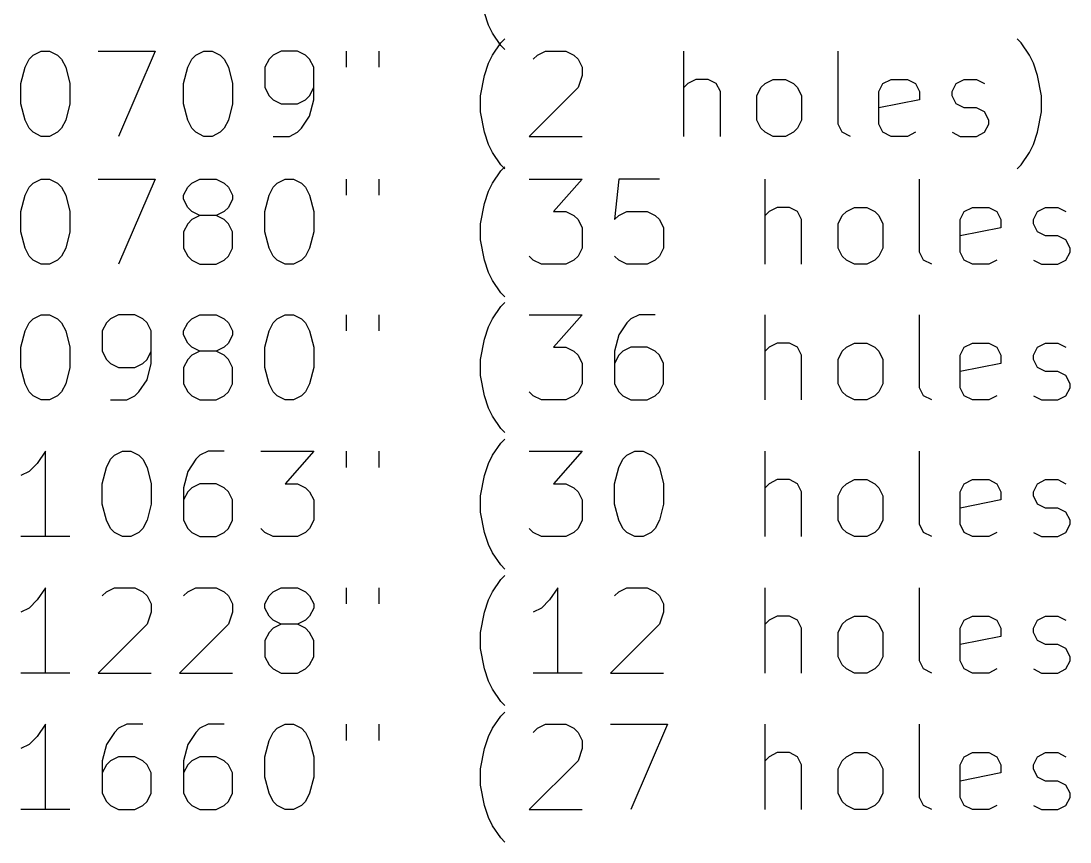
# Model space of a CAD drawing. Extents: x 3 to 18.8, y -15 to -2.7.
# Drawn here: x 4.058 to 5.026, y -14.98 to -14.222 of the extents above; entities that cross this region are included whole.
import ezdxf

# ---------------------------------------------------------------- set-up
doc = ezdxf.new("R2010")
doc.units = 0
doc.header["$MEASUREMENT"] = 0
doc.layers.add('BLACK', color=7, linetype='CONTINUOUS')

msp = doc.modelspace()

# ---------------------------------------------------------------- linework, layer by layer
at = {"layer": 'BLACK', "linetype": 'CONTINUOUS'}
for p, q in [((4.48955, -14.226), (4.4858, -14.21475)), ((4.4933, -14.2335), (4.48955, -14.226)), ((4.5008, -14.24474), (4.4933, -14.2335)), ((4.5008, -14.24249), (4.50455, -14.23874)), ((4.98074, -14.24249), (4.97699, -14.23874)), ((4.4933, -14.25374), (4.5008, -14.24249)), ((4.50455, -14.24849), (4.5008, -14.24474)), ((4.98824, -14.25374), (4.98074, -14.24249)), ((4.06211, -14.26499), (4.06586, -14.25749)), ((4.06586, -14.25749), (4.06961, -14.25374)), ((4.06961, -14.25374), (4.07711, -14.24999)), ((4.07711, -14.24999), (4.0846, -14.24999)), ((4.0846, -14.24999), (4.0921, -14.25374)), ((4.0921, -14.25374), (4.09585, -14.25749)), ((4.09585, -14.25749), (4.0996, -14.26499)), ((4.1296, -14.24999), (4.18209, -14.24999)), ((4.18209, -14.24999), (4.14835, -14.32873)), ((4.21209, -14.26499), (4.21584, -14.25749)), ((4.21584, -14.25749), (4.21959, -14.25374)), ((4.21959, -14.25374), (4.22709, -14.24999)), ((4.22709, -14.24999), (4.23459, -14.24999)), ((4.23459, -14.24999), (4.24209, -14.25374)), ((4.24209, -14.25374), (4.24583, -14.25749)), ((4.24583, -14.25749), (4.24958, -14.26499)), ((4.28708, -14.25749), (4.28333, -14.26499)), ((4.29083, -14.25374), (4.28708, -14.25749)), ((4.29833, -14.24999), (4.29083, -14.25374)), ((4.31333, -14.24999), (4.29833, -14.24999)), ((4.32083, -14.25374), (4.31333, -14.24999)), ((4.32457, -14.25749), (4.32083, -14.25374)), ((4.32832, -14.26499), (4.32457, -14.25749)), ((4.35832, -14.24999), (4.35832, -14.26499)), ((4.38832, -14.24999), (4.38832, -14.26499)), ((4.48955, -14.26124), (4.4933, -14.25374)), ((4.5308, -14.25749), (4.53455, -14.25374)), ((4.53455, -14.25374), (4.54205, -14.24999)), ((4.54205, -14.24999), (4.5608, -14.24999)), ((4.5608, -14.24999), (4.56829, -14.25374)), ((4.56829, -14.25374), (4.57204, -14.25749)), ((4.57204, -14.25749), (4.57579, -14.26499)), ((4.66953, -14.32873), (4.66953, -14.24999)), ((4.81201, -14.31749), (4.81201, -14.24999)), ((4.99199, -14.26124), (4.98824, -14.25374)), ((4.05836, -14.27999), (4.06211, -14.26499)), ((4.0996, -14.26499), (4.10335, -14.27999)), ((4.20834, -14.27999), (4.21209, -14.26499)), ((4.24958, -14.26499), (4.25333, -14.27999)), ((4.28333, -14.26499), (4.28333, -14.28374)), ((4.32832, -14.29499), (4.32832, -14.26499)), ((4.4858, -14.27249), (4.48955, -14.26124)), ((4.57579, -14.26499), (4.57579, -14.27249)), ((4.99574, -14.27249), (4.99199, -14.26124)), ((4.48206, -14.29124), (4.4858, -14.27249)), ((4.57579, -14.27249), (4.57204, -14.28374)), ((4.68078, -14.27624), (4.67328, -14.27999)), ((4.69203, -14.27624), (4.68078, -14.27624)), ((4.69953, -14.27999), (4.69203, -14.27624)), ((4.74452, -14.27999), (4.75202, -14.27624)), ((4.75202, -14.27624), (4.76327, -14.27624)), ((4.76327, -14.27624), (4.77077, -14.27999)), ((4.85326, -14.27999), (4.86076, -14.27624)), ((4.86076, -14.27624), (4.87576, -14.27624)), ((4.87576, -14.27624), (4.88326, -14.27999)), ((4.92075, -14.27999), (4.92825, -14.27624)), ((4.92825, -14.27624), (4.9395, -14.27624)), ((4.9395, -14.27624), (4.947, -14.27999)), ((4.99949, -14.29124), (4.99574, -14.27249)), ((4.05836, -14.29874), (4.05836, -14.27999)), ((4.10335, -14.27999), (4.10335, -14.29874)), ((4.20834, -14.29874), (4.20834, -14.27999)), ((4.25333, -14.27999), (4.25333, -14.29874)), ((4.28333, -14.28374), (4.28708, -14.29124)), ((4.32457, -14.29124), (4.32832, -14.28374)), ((4.57204, -14.28374), (4.52705, -14.32873)), ((4.67328, -14.27999), (4.66953, -14.28374)), ((4.70328, -14.28749), (4.69953, -14.27999)), ((4.70328, -14.32873), (4.70328, -14.28749)), ((4.73702, -14.29124), (4.74077, -14.28374)), ((4.74077, -14.28374), (4.74452, -14.27999)), ((4.77077, -14.27999), (4.77452, -14.28374)), ((4.77452, -14.28374), (4.77827, -14.29124)), ((4.84951, -14.28749), (4.85326, -14.27999)), ((4.84951, -14.31749), (4.84951, -14.28749)), ((4.88326, -14.27999), (4.887, -14.28749)), ((4.887, -14.28749), (4.887, -14.29499)), ((4.917, -14.28749), (4.92075, -14.27999)), ((4.917, -14.29124), (4.917, -14.28749)), ((4.28708, -14.29124), (4.29083, -14.29499)), ((4.29083, -14.29499), (4.29833, -14.29874)), ((4.31333, -14.29874), (4.32083, -14.29499)), ((4.32083, -14.29499), (4.32457, -14.29124)), ((4.32457, -14.30999), (4.32832, -14.29499)), ((4.48206, -14.30624), (4.48206, -14.29124)), ((4.73702, -14.31374), (4.73702, -14.29124)), ((4.77827, -14.29124), (4.77827, -14.31374)), ((4.887, -14.29499), (4.84951, -14.30249)), ((4.92075, -14.29874), (4.917, -14.29124)), ((4.99949, -14.30624), (4.99949, -14.29124)), ((4.06211, -14.31374), (4.05836, -14.29874)), ((4.10335, -14.29874), (4.0996, -14.31374)), ((4.21209, -14.31374), (4.20834, -14.29874)), ((4.25333, -14.29874), (4.24958, -14.31374)), ((4.29833, -14.29874), (4.31333, -14.29874)), ((4.4858, -14.32498), (4.48206, -14.30624)), ((4.92825, -14.30249), (4.92075, -14.29874)), ((4.9395, -14.30249), (4.92825, -14.30249)), ((4.947, -14.30624), (4.9395, -14.30249)), ((4.95075, -14.31374), (4.947, -14.30624)), ((4.99574, -14.32498), (4.99949, -14.30624)), ((4.06586, -14.32123), (4.06211, -14.31374)), ((4.0996, -14.31374), (4.09585, -14.32123)), ((4.21584, -14.32123), (4.21209, -14.31374)), ((4.24958, -14.31374), (4.24583, -14.32123)), ((4.31708, -14.32123), (4.32457, -14.30999)), ((4.74077, -14.32123), (4.73702, -14.31374)), ((4.77827, -14.31374), (4.77452, -14.32123)), ((4.95075, -14.31749), (4.95075, -14.31374)), ((4.06961, -14.32498), (4.06586, -14.32123)), ((4.07711, -14.32873), (4.06961, -14.32498)), ((4.0921, -14.32498), (4.0846, -14.32873)), ((4.09585, -14.32123), (4.0921, -14.32498)), ((4.21959, -14.32498), (4.21584, -14.32123)), ((4.22709, -14.32873), (4.21959, -14.32498)), ((4.24209, -14.32498), (4.23459, -14.32873)), ((4.24583, -14.32123), (4.24209, -14.32498)), ((4.30583, -14.32873), (4.31333, -14.32498)), ((4.31333, -14.32498), (4.31708, -14.32123)), ((4.48955, -14.33623), (4.4858, -14.32498)), ((4.74452, -14.32498), (4.74077, -14.32123)), ((4.75202, -14.32873), (4.74452, -14.32498)), ((4.77077, -14.32498), (4.76327, -14.32873)), ((4.77452, -14.32123), (4.77077, -14.32498)), ((4.81576, -14.32498), (4.81201, -14.31749)), ((4.82326, -14.32873), (4.81576, -14.32498)), ((4.85326, -14.32498), (4.84951, -14.31749)), ((4.86076, -14.32873), (4.85326, -14.32498)), ((4.88326, -14.32498), (4.87576, -14.32873)), ((4.917, -14.32498), (4.9245, -14.32873)), ((4.9395, -14.32873), (4.947, -14.32498)), ((4.947, -14.32498), (4.95075, -14.31749)), ((4.99199, -14.33623), (4.99574, -14.32498)), ((4.0846, -14.32873), (4.07711, -14.32873)), ((4.23459, -14.32873), (4.22709, -14.32873)), ((4.29083, -14.32873), (4.30583, -14.32873)), ((4.4933, -14.34373), (4.48955, -14.33623)), ((4.52705, -14.32873), (4.57579, -14.32873)), ((4.76327, -14.32873), (4.75202, -14.32873)), ((4.87576, -14.32873), (4.86076, -14.32873)), ((4.9245, -14.32873), (4.9395, -14.32873)), ((4.98824, -14.34373), (4.99199, -14.33623)), ((4.5008, -14.35498), (4.4933, -14.34373)), ((4.98074, -14.35498), (4.98824, -14.34373)), ((4.50455, -14.35873), (4.5008, -14.35498)), ((4.97699, -14.35873), (4.98074, -14.35498)), ((4.4933, -14.37185), (4.5008, -14.3606)), ((4.5008, -14.3606), (4.50455, -14.35686)), ((4.06586, -14.3756), (4.06961, -14.37185)), ((4.06961, -14.37185), (4.07711, -14.3681)), ((4.07711, -14.3681), (4.0846, -14.3681)), ((4.0846, -14.3681), (4.0921, -14.37185)), ((4.0921, -14.37185), (4.09585, -14.3756)), ((4.1296, -14.3681), (4.18209, -14.3681)), ((4.18209, -14.3681), (4.14835, -14.44684)), ((4.21209, -14.3756), (4.21584, -14.37185)), ((4.21584, -14.37185), (4.22334, -14.3681)), ((4.22334, -14.3681), (4.23834, -14.3681)), ((4.23834, -14.3681), (4.24583, -14.37185)), ((4.24583, -14.37185), (4.24958, -14.3756)), ((4.29083, -14.3756), (4.29458, -14.37185)), ((4.29458, -14.37185), (4.30208, -14.3681)), ((4.30208, -14.3681), (4.30958, -14.3681)), ((4.30958, -14.3681), (4.31708, -14.37185)), ((4.31708, -14.37185), (4.32083, -14.3756)), ((4.35832, -14.3681), (4.35832, -14.3831)), ((4.38832, -14.3681), (4.38832, -14.3831)), ((4.48955, -14.37935), (4.4933, -14.37185)), ((4.52705, -14.3681), (4.57579, -14.3681)), ((4.57579, -14.3681), (4.54955, -14.3981)), ((4.60954, -14.3681), (4.60579, -14.4056)), ((4.64703, -14.3681), (4.60954, -14.3681)), ((4.74452, -14.44684), (4.74452, -14.3681)), ((4.887, -14.4356), (4.887, -14.3681)), ((4.05836, -14.3981), (4.06211, -14.3831)), ((4.06211, -14.3831), (4.06586, -14.3756)), ((4.09585, -14.3756), (4.0996, -14.3831)), ((4.0996, -14.3831), (4.10335, -14.3981)), ((4.20834, -14.3831), (4.21209, -14.3756)), ((4.20834, -14.38685), (4.20834, -14.3831)), ((4.24958, -14.3756), (4.25333, -14.3831)), ((4.25333, -14.3831), (4.25333, -14.38685)), ((4.28333, -14.3981), (4.28708, -14.3831)), ((4.28708, -14.3831), (4.29083, -14.3756)), ((4.32083, -14.3756), (4.32457, -14.3831)), ((4.32457, -14.3831), (4.32832, -14.3981)), ((4.4858, -14.3906), (4.48955, -14.37935)), ((4.21209, -14.39435), (4.20834, -14.38685)), ((4.21584, -14.3981), (4.21209, -14.39435)), ((4.24958, -14.39435), (4.24583, -14.3981)), ((4.25333, -14.38685), (4.24958, -14.39435)), ((4.48206, -14.40935), (4.4858, -14.3906)), ((4.75577, -14.39435), (4.74827, -14.3981)), ((4.76702, -14.39435), (4.75577, -14.39435)), ((4.77452, -14.3981), (4.76702, -14.39435)), ((4.81951, -14.3981), (4.82701, -14.39435)), ((4.82701, -14.39435), (4.83826, -14.39435)), ((4.83826, -14.39435), (4.84576, -14.3981)), ((4.92825, -14.3981), (4.93575, -14.39435)), ((4.93575, -14.39435), (4.95075, -14.39435)), ((4.95075, -14.39435), (4.95825, -14.3981)), ((4.99574, -14.3981), (5.00324, -14.39435)), ((5.00324, -14.39435), (5.01449, -14.39435)), ((5.01449, -14.39435), (5.02199, -14.3981)), ((4.05836, -14.41685), (4.05836, -14.3981)), ((4.10335, -14.3981), (4.10335, -14.41685)), ((4.22334, -14.40185), (4.21584, -14.3981)), ((4.22334, -14.40185), (4.21584, -14.4056)), ((4.23834, -14.40185), (4.22334, -14.40185)), ((4.24583, -14.3981), (4.23834, -14.40185)), ((4.24583, -14.4056), (4.23834, -14.40185)), ((4.28333, -14.41685), (4.28333, -14.3981)), ((4.32832, -14.3981), (4.32832, -14.41685)), ((4.54955, -14.3981), (4.5608, -14.3981)), ((4.5608, -14.3981), (4.56829, -14.40185)), ((4.56829, -14.40185), (4.57204, -14.4056)), ((4.60579, -14.4056), (4.60954, -14.40185)), ((4.60954, -14.40185), (4.61704, -14.3981)), ((4.61704, -14.3981), (4.63579, -14.3981)), ((4.63579, -14.3981), (4.64328, -14.40185)), ((4.64328, -14.40185), (4.64703, -14.4056)), ((4.74827, -14.3981), (4.74452, -14.40185)), ((4.77827, -14.4056), (4.77452, -14.3981)), ((4.81201, -14.40935), (4.81576, -14.40185)), ((4.81576, -14.40185), (4.81951, -14.3981)), ((4.84576, -14.3981), (4.84951, -14.40185)), ((4.84951, -14.40185), (4.85326, -14.40935)), ((4.9245, -14.4056), (4.92825, -14.3981)), ((4.95825, -14.3981), (4.962, -14.4056)), ((4.99199, -14.4056), (4.99574, -14.3981)), ((4.21209, -14.40935), (4.20834, -14.41685)), ((4.21584, -14.4056), (4.21209, -14.40935)), ((4.24958, -14.40935), (4.24583, -14.4056)), ((4.25333, -14.41685), (4.24958, -14.40935)), ((4.48206, -14.42435), (4.48206, -14.40935)), ((4.57204, -14.4056), (4.57579, -14.4131)), ((4.57579, -14.4131), (4.57579, -14.43185)), ((4.64703, -14.4056), (4.65078, -14.4131)), ((4.65078, -14.4131), (4.65078, -14.43185)), ((4.77827, -14.44684), (4.77827, -14.4056)), ((4.81201, -14.43185), (4.81201, -14.40935)), ((4.85326, -14.40935), (4.85326, -14.43185)), ((4.9245, -14.4356), (4.9245, -14.4056)), ((4.962, -14.4131), (4.9245, -14.4206)), ((4.962, -14.4056), (4.962, -14.4131)), ((4.99199, -14.40935), (4.99199, -14.4056)), ((4.99574, -14.41685), (4.99199, -14.40935)), ((4.06211, -14.43185), (4.05836, -14.41685)), ((4.10335, -14.41685), (4.0996, -14.43185)), ((4.20834, -14.41685), (4.20834, -14.43185)), ((4.25333, -14.43185), (4.25333, -14.41685)), ((4.28708, -14.43185), (4.28333, -14.41685)), ((4.32832, -14.41685), (4.32457, -14.43185)), ((5.00324, -14.4206), (4.99574, -14.41685)), ((5.01449, -14.4206), (5.00324, -14.4206)), ((5.02199, -14.42435), (5.01449, -14.4206)), ((4.06586, -14.43934), (4.06211, -14.43185)), ((4.0996, -14.43185), (4.09585, -14.43934)), ((4.20834, -14.43185), (4.21209, -14.43934)), ((4.24958, -14.43934), (4.25333, -14.43185)), ((4.29083, -14.43934), (4.28708, -14.43185)), ((4.32457, -14.43185), (4.32083, -14.43934)), ((4.4858, -14.44309), (4.48206, -14.42435)), ((4.57579, -14.43185), (4.57204, -14.43934)), ((4.65078, -14.43185), (4.64703, -14.43934)), ((4.81576, -14.43934), (4.81201, -14.43185)), ((4.85326, -14.43185), (4.84951, -14.43934)), ((5.02574, -14.43185), (5.02199, -14.42435)), ((5.02574, -14.4356), (5.02574, -14.43185)), ((4.06961, -14.44309), (4.06586, -14.43934)), ((4.09585, -14.43934), (4.0921, -14.44309)), ((4.21209, -14.43934), (4.21584, -14.44309)), ((4.24583, -14.44309), (4.24958, -14.43934)), ((4.29458, -14.44309), (4.29083, -14.43934)), ((4.32083, -14.43934), (4.31708, -14.44309)), ((4.5308, -14.44309), (4.52705, -14.43934)), ((4.57204, -14.43934), (4.56829, -14.44309)), ((4.60954, -14.44309), (4.60579, -14.43934)), ((4.64703, -14.43934), (4.64328, -14.44309)), ((4.81951, -14.44309), (4.81576, -14.43934)), ((4.84951, -14.43934), (4.84576, -14.44309)), ((4.89075, -14.44309), (4.887, -14.4356)), ((4.92825, -14.44309), (4.9245, -14.4356)), ((5.02199, -14.44309), (5.02574, -14.4356)), ((4.07711, -14.44684), (4.06961, -14.44309)), ((4.0846, -14.44684), (4.07711, -14.44684)), ((4.0921, -14.44309), (4.0846, -14.44684)), ((4.21584, -14.44309), (4.22334, -14.44684)), ((4.22334, -14.44684), (4.23834, -14.44684)), ((4.23834, -14.44684), (4.24583, -14.44309)), ((4.30208, -14.44684), (4.29458, -14.44309)), ((4.30958, -14.44684), (4.30208, -14.44684)), ((4.31708, -14.44309), (4.30958, -14.44684)), ((4.48955, -14.45434), (4.4858, -14.44309)), ((4.5383, -14.44684), (4.5308, -14.44309)), ((4.5608, -14.44684), (4.5383, -14.44684)), ((4.56829, -14.44309), (4.5608, -14.44684)), ((4.61704, -14.44684), (4.60954, -14.44309)), ((4.63579, -14.44684), (4.61704, -14.44684)), ((4.64328, -14.44309), (4.63579, -14.44684)), ((4.82701, -14.44684), (4.81951, -14.44309)), ((4.83826, -14.44684), (4.82701, -14.44684)), ((4.84576, -14.44309), (4.83826, -14.44684)), ((4.89825, -14.44684), (4.89075, -14.44309)), ((4.93575, -14.44684), (4.92825, -14.44309)), ((4.95075, -14.44684), (4.93575, -14.44684)), ((4.95825, -14.44309), (4.95075, -14.44684)), ((4.99199, -14.44309), (4.99949, -14.44684)), ((4.99949, -14.44684), (5.01449, -14.44684)), ((5.01449, -14.44684), (5.02199, -14.44309)), ((4.4933, -14.46184), (4.48955, -14.45434)), ((4.5008, -14.47309), (4.4933, -14.46184)), ((4.50455, -14.47684), (4.5008, -14.47309)), ((4.4933, -14.49705), (4.5008, -14.4858)), ((4.5008, -14.4858), (4.50455, -14.48205)), ((4.06211, -14.5083), (4.06586, -14.5008)), ((4.06586, -14.5008), (4.06961, -14.49705)), ((4.06961, -14.49705), (4.07711, -14.4933)), ((4.07711, -14.4933), (4.0846, -14.4933)), ((4.0846, -14.4933), (4.0921, -14.49705)), ((4.0921, -14.49705), (4.09585, -14.5008)), ((4.09585, -14.5008), (4.0996, -14.5083)), ((4.1371, -14.5008), (4.13335, -14.5083)), ((4.14085, -14.49705), (4.1371, -14.5008)), ((4.14835, -14.4933), (4.14085, -14.49705)), ((4.16334, -14.4933), (4.14835, -14.4933)), ((4.17084, -14.49705), (4.16334, -14.4933)), ((4.17459, -14.5008), (4.17084, -14.49705)), ((4.17834, -14.5083), (4.17459, -14.5008)), ((4.20834, -14.5083), (4.21209, -14.5008)), ((4.21209, -14.5008), (4.21584, -14.49705)), ((4.21584, -14.49705), (4.22334, -14.4933)), ((4.22334, -14.4933), (4.23834, -14.4933)), ((4.23834, -14.4933), (4.24583, -14.49705)), ((4.24583, -14.49705), (4.24958, -14.5008)), ((4.24958, -14.5008), (4.25333, -14.5083)), ((4.28708, -14.5083), (4.29083, -14.5008)), ((4.29083, -14.5008), (4.29458, -14.49705)), ((4.29458, -14.49705), (4.30208, -14.4933)), ((4.30208, -14.4933), (4.30958, -14.4933)), ((4.30958, -14.4933), (4.31708, -14.49705)), ((4.31708, -14.49705), (4.32083, -14.5008)), ((4.32083, -14.5008), (4.32457, -14.5083)), ((4.35832, -14.4933), (4.35832, -14.5083)), ((4.38832, -14.4933), (4.38832, -14.5083)), ((4.48955, -14.50455), (4.4933, -14.49705)), ((4.52705, -14.4933), (4.57579, -14.4933)), ((4.57579, -14.4933), (4.54955, -14.5233)), ((4.61704, -14.5008), (4.60954, -14.51205)), ((4.62079, -14.49705), (4.61704, -14.5008)), ((4.62829, -14.4933), (4.62079, -14.49705)), ((4.64328, -14.4933), (4.62829, -14.4933)), ((4.74452, -14.57204), (4.74452, -14.4933)), ((4.887, -14.56079), (4.887, -14.4933)), ((4.05836, -14.5233), (4.06211, -14.5083)), ((4.0996, -14.5083), (4.10335, -14.5233)), ((4.13335, -14.5083), (4.13335, -14.52705)), ((4.17834, -14.5383), (4.17834, -14.5083)), ((4.20834, -14.51205), (4.20834, -14.5083)), ((4.25333, -14.5083), (4.25333, -14.51205)), ((4.28333, -14.5233), (4.28708, -14.5083)), ((4.32457, -14.5083), (4.32832, -14.5233)), ((4.4858, -14.5158), (4.48955, -14.50455)), ((4.21209, -14.51955), (4.20834, -14.51205)), ((4.21584, -14.5233), (4.21209, -14.51955)), ((4.24958, -14.51955), (4.24583, -14.5233)), ((4.25333, -14.51205), (4.24958, -14.51955)), ((4.48206, -14.53455), (4.4858, -14.5158)), ((4.60954, -14.51205), (4.60579, -14.52705)), ((4.75577, -14.51955), (4.74827, -14.5233)), ((4.76702, -14.51955), (4.75577, -14.51955)), ((4.77452, -14.5233), (4.76702, -14.51955)), ((4.81951, -14.5233), (4.82701, -14.51955)), ((4.82701, -14.51955), (4.83826, -14.51955)), ((4.83826, -14.51955), (4.84576, -14.5233)), ((4.92825, -14.5233), (4.93575, -14.51955)), ((4.93575, -14.51955), (4.95075, -14.51955)), ((4.95075, -14.51955), (4.95825, -14.5233)), ((4.99574, -14.5233), (5.00324, -14.51955)), ((5.00324, -14.51955), (5.01449, -14.51955)), ((5.01449, -14.51955), (5.02199, -14.5233)), ((4.05836, -14.54204), (4.05836, -14.5233)), ((4.10335, -14.5233), (4.10335, -14.54204)), ((4.13335, -14.52705), (4.1371, -14.53455)), ((4.17459, -14.53455), (4.17834, -14.52705)), ((4.22334, -14.52705), (4.21584, -14.5233)), ((4.22334, -14.52705), (4.21584, -14.5308)), ((4.23834, -14.52705), (4.22334, -14.52705)), ((4.24583, -14.5233), (4.23834, -14.52705)), ((4.24583, -14.5308), (4.23834, -14.52705)), ((4.28333, -14.54204), (4.28333, -14.5233)), ((4.32832, -14.5233), (4.32832, -14.54204)), ((4.54955, -14.5233), (4.5608, -14.5233)), ((4.5608, -14.5233), (4.56829, -14.52705)), ((4.56829, -14.52705), (4.57204, -14.5308)), ((4.60579, -14.52705), (4.60579, -14.55704)), ((4.61329, -14.52705), (4.60954, -14.5308)), ((4.62079, -14.5233), (4.61329, -14.52705)), ((4.63579, -14.5233), (4.62079, -14.5233)), ((4.64328, -14.52705), (4.63579, -14.5233)), ((4.64703, -14.5308), (4.64328, -14.52705)), ((4.74827, -14.5233), (4.74452, -14.52705)), ((4.77827, -14.5308), (4.77452, -14.5233)), ((4.81201, -14.53455), (4.81576, -14.52705)), ((4.81576, -14.52705), (4.81951, -14.5233)), ((4.84576, -14.5233), (4.84951, -14.52705)), ((4.84951, -14.52705), (4.85326, -14.53455)), ((4.9245, -14.5308), (4.92825, -14.5233)), ((4.95825, -14.5233), (4.962, -14.5308)), ((4.99199, -14.5308), (4.99574, -14.5233)), ((4.1371, -14.53455), (4.14085, -14.5383)), ((4.14085, -14.5383), (4.14835, -14.54204)), ((4.16334, -14.54204), (4.17084, -14.5383)), ((4.17084, -14.5383), (4.17459, -14.53455)), ((4.17459, -14.55329), (4.17834, -14.5383)), ((4.21209, -14.53455), (4.20834, -14.54204)), ((4.21584, -14.5308), (4.21209, -14.53455)), ((4.24958, -14.53455), (4.24583, -14.5308)), ((4.25333, -14.54204), (4.24958, -14.53455)), ((4.48206, -14.54954), (4.48206, -14.53455)), ((4.57204, -14.5308), (4.57579, -14.5383)), ((4.57579, -14.5383), (4.57579, -14.55704)), ((4.60954, -14.5308), (4.60579, -14.5383)), ((4.65078, -14.5383), (4.64703, -14.5308)), ((4.65078, -14.55704), (4.65078, -14.5383)), ((4.77827, -14.57204), (4.77827, -14.5308)), ((4.81201, -14.55704), (4.81201, -14.53455)), ((4.85326, -14.53455), (4.85326, -14.55704)), ((4.9245, -14.56079), (4.9245, -14.5308)), ((4.962, -14.5383), (4.9245, -14.54579)), ((4.962, -14.5308), (4.962, -14.5383)), ((4.99199, -14.53455), (4.99199, -14.5308)), ((4.99574, -14.54204), (4.99199, -14.53455)), ((4.06211, -14.55704), (4.05836, -14.54204)), ((4.10335, -14.54204), (4.0996, -14.55704)), ((4.14835, -14.54204), (4.16334, -14.54204)), ((4.20834, -14.54204), (4.20834, -14.55704)), ((4.25333, -14.55704), (4.25333, -14.54204)), ((4.28708, -14.55704), (4.28333, -14.54204)), ((4.32832, -14.54204), (4.32457, -14.55704)), ((5.00324, -14.54579), (4.99574, -14.54204)), ((5.01449, -14.54579), (5.00324, -14.54579)), ((5.02199, -14.54954), (5.01449, -14.54579)), ((4.06586, -14.56454), (4.06211, -14.55704)), ((4.0996, -14.55704), (4.09585, -14.56454)), ((4.16709, -14.56454), (4.17459, -14.55329)), ((4.20834, -14.55704), (4.21209, -14.56454)), ((4.24958, -14.56454), (4.25333, -14.55704)), ((4.29083, -14.56454), (4.28708, -14.55704)), ((4.32457, -14.55704), (4.32083, -14.56454)), ((4.4858, -14.56829), (4.48206, -14.54954)), ((4.57579, -14.55704), (4.57204, -14.56454)), ((4.60579, -14.55704), (4.60954, -14.56454)), ((4.64703, -14.56454), (4.65078, -14.55704)), ((4.81576, -14.56454), (4.81201, -14.55704)), ((4.85326, -14.55704), (4.84951, -14.56454)), ((5.02574, -14.55704), (5.02199, -14.54954)), ((5.02574, -14.56079), (5.02574, -14.55704)), ((4.06961, -14.56829), (4.06586, -14.56454)), ((4.07711, -14.57204), (4.06961, -14.56829)), ((4.0921, -14.56829), (4.0846, -14.57204)), ((4.09585, -14.56454), (4.0921, -14.56829)), ((4.15585, -14.57204), (4.16334, -14.56829)), ((4.16334, -14.56829), (4.16709, -14.56454)), ((4.21209, -14.56454), (4.21584, -14.56829)), ((4.21584, -14.56829), (4.22334, -14.57204)), ((4.23834, -14.57204), (4.24583, -14.56829)), ((4.24583, -14.56829), (4.24958, -14.56454)), ((4.29458, -14.56829), (4.29083, -14.56454)), ((4.30208, -14.57204), (4.29458, -14.56829)), ((4.31708, -14.56829), (4.30958, -14.57204)), ((4.32083, -14.56454), (4.31708, -14.56829)), ((4.48955, -14.57954), (4.4858, -14.56829)), ((4.5308, -14.56829), (4.52705, -14.56454)), ((4.5383, -14.57204), (4.5308, -14.56829)), ((4.56829, -14.56829), (4.5608, -14.57204)), ((4.57204, -14.56454), (4.56829, -14.56829)), ((4.60954, -14.56454), (4.61329, -14.56829)), ((4.61329, -14.56829), (4.62079, -14.57204)), ((4.63579, -14.57204), (4.64328, -14.56829)), ((4.64328, -14.56829), (4.64703, -14.56454)), ((4.81951, -14.56829), (4.81576, -14.56454)), ((4.82701, -14.57204), (4.81951, -14.56829)), ((4.84576, -14.56829), (4.83826, -14.57204)), ((4.84951, -14.56454), (4.84576, -14.56829)), ((4.89075, -14.56829), (4.887, -14.56079)), ((4.89825, -14.57204), (4.89075, -14.56829)), ((4.92825, -14.56829), (4.9245, -14.56079)), ((4.93575, -14.57204), (4.92825, -14.56829)), ((4.95825, -14.56829), (4.95075, -14.57204)), ((4.99199, -14.56829), (4.99949, -14.57204)), ((5.01449, -14.57204), (5.02199, -14.56829)), ((5.02199, -14.56829), (5.02574, -14.56079)), ((4.0846, -14.57204), (4.07711, -14.57204)), ((4.14085, -14.57204), (4.15585, -14.57204)), ((4.22334, -14.57204), (4.23834, -14.57204)), ((4.30958, -14.57204), (4.30208, -14.57204)), ((4.5608, -14.57204), (4.5383, -14.57204)), ((4.62079, -14.57204), (4.63579, -14.57204)), ((4.83826, -14.57204), (4.82701, -14.57204)), ((4.95075, -14.57204), (4.93575, -14.57204)), ((4.99949, -14.57204), (5.01449, -14.57204)), ((4.4933, -14.58704), (4.48955, -14.57954)), ((4.5008, -14.59829), (4.4933, -14.58704)), ((4.50455, -14.60204), (4.5008, -14.59829)), ((4.4933, -14.62303), (4.5008, -14.61179)), ((4.5008, -14.61179), (4.50455, -14.60804)), ((4.08086, -14.61928), (4.07336, -14.63053)), ((4.08086, -14.69803), (4.08086, -14.61928)), ((4.14085, -14.62678), (4.1446, -14.62303)), ((4.1446, -14.62303), (4.1521, -14.61928)), ((4.1521, -14.61928), (4.1596, -14.61928)), ((4.1596, -14.61928), (4.16709, -14.62303)), ((4.16709, -14.62303), (4.17084, -14.62678)), ((4.22334, -14.62303), (4.21959, -14.62678)), ((4.23084, -14.61928), (4.22334, -14.62303)), ((4.24583, -14.61928), (4.23084, -14.61928)), ((4.27958, -14.61928), (4.32832, -14.61928)), ((4.32832, -14.61928), (4.30208, -14.64928)), ((4.35832, -14.61928), (4.35832, -14.63428)), ((4.38832, -14.61928), (4.38832, -14.63428)), ((4.48955, -14.63053), (4.4933, -14.62303)), ((4.52705, -14.61928), (4.57579, -14.61928)), ((4.57579, -14.61928), (4.54955, -14.64928)), ((4.61329, -14.62678), (4.61704, -14.62303)), ((4.61704, -14.62303), (4.62454, -14.61928)), ((4.62454, -14.61928), (4.63204, -14.61928)), ((4.63204, -14.61928), (4.63954, -14.62303)), ((4.63954, -14.62303), (4.64328, -14.62678)), ((4.74452, -14.69803), (4.74452, -14.61928)), ((4.887, -14.68678), (4.887, -14.61928)), ((4.07336, -14.63053), (4.06586, -14.63803)), ((4.13335, -14.64928), (4.1371, -14.63428)), ((4.1371, -14.63428), (4.14085, -14.62678)), ((4.17084, -14.62678), (4.17459, -14.63428)), ((4.17459, -14.63428), (4.17834, -14.64928)), ((4.21959, -14.62678), (4.21209, -14.63803)), ((4.4858, -14.64178), (4.48955, -14.63053)), ((4.60579, -14.64928), (4.60954, -14.63428)), ((4.60954, -14.63428), (4.61329, -14.62678)), ((4.64328, -14.62678), (4.64703, -14.63428)), ((4.64703, -14.63428), (4.65078, -14.64928)), ((4.06586, -14.63803), (4.05836, -14.64178)), ((4.21209, -14.63803), (4.20834, -14.65303)), ((4.48206, -14.66053), (4.4858, -14.64178)), ((4.75577, -14.64553), (4.74827, -14.64928)), ((4.76702, -14.64553), (4.75577, -14.64553)), ((4.77452, -14.64928), (4.76702, -14.64553)), ((4.81951, -14.64928), (4.82701, -14.64553)), ((4.82701, -14.64553), (4.83826, -14.64553)), ((4.83826, -14.64553), (4.84576, -14.64928)), ((4.92825, -14.64928), (4.93575, -14.64553)), ((4.93575, -14.64553), (4.95075, -14.64553)), ((4.95075, -14.64553), (4.95825, -14.64928)), ((4.99574, -14.64928), (5.00324, -14.64553)), ((5.00324, -14.64553), (5.01449, -14.64553)), ((5.01449, -14.64553), (5.02199, -14.64928)), ((4.13335, -14.66803), (4.13335, -14.64928)), ((4.17834, -14.64928), (4.17834, -14.66803)), ((4.20834, -14.65303), (4.20834, -14.68303)), ((4.21584, -14.65303), (4.21209, -14.65678)), ((4.22334, -14.64928), (4.21584, -14.65303)), ((4.23834, -14.64928), (4.22334, -14.64928)), ((4.24583, -14.65303), (4.23834, -14.64928)), ((4.24958, -14.65678), (4.24583, -14.65303)), ((4.30208, -14.64928), (4.31333, -14.64928)), ((4.31333, -14.64928), (4.32083, -14.65303)), ((4.32083, -14.65303), (4.32457, -14.65678)), ((4.54955, -14.64928), (4.5608, -14.64928)), ((4.5608, -14.64928), (4.56829, -14.65303)), ((4.56829, -14.65303), (4.57204, -14.65678)), ((4.60579, -14.66803), (4.60579, -14.64928)), ((4.65078, -14.64928), (4.65078, -14.66803)), ((4.74827, -14.64928), (4.74452, -14.65303)), ((4.77827, -14.65678), (4.77452, -14.64928)), ((4.81201, -14.66053), (4.81576, -14.65303)), ((4.81576, -14.65303), (4.81951, -14.64928)), ((4.84576, -14.64928), (4.84951, -14.65303)), ((4.84951, -14.65303), (4.85326, -14.66053)), ((4.9245, -14.65678), (4.92825, -14.64928)), ((4.95825, -14.64928), (4.962, -14.65678)), ((4.99199, -14.65678), (4.99574, -14.64928)), ((4.21209, -14.65678), (4.20834, -14.66428)), ((4.25333, -14.66428), (4.24958, -14.65678)), ((4.25333, -14.68303), (4.25333, -14.66428)), ((4.32457, -14.65678), (4.32832, -14.66428)), ((4.32832, -14.66428), (4.32832, -14.68303)), ((4.48206, -14.67553), (4.48206, -14.66053)), ((4.57204, -14.65678), (4.57579, -14.66428)), ((4.57579, -14.66428), (4.57579, -14.68303)), ((4.77827, -14.69803), (4.77827, -14.65678)), ((4.81201, -14.68303), (4.81201, -14.66053)), ((4.85326, -14.66053), (4.85326, -14.68303)), ((4.9245, -14.68678), (4.9245, -14.65678)), ((4.962, -14.66428), (4.9245, -14.67178)), ((4.962, -14.65678), (4.962, -14.66428)), ((4.99199, -14.66053), (4.99199, -14.65678)), ((4.99574, -14.66803), (4.99199, -14.66053)), ((4.1371, -14.68303), (4.13335, -14.66803)), ((4.17834, -14.66803), (4.17459, -14.68303)), ((4.60954, -14.68303), (4.60579, -14.66803)), ((4.65078, -14.66803), (4.64703, -14.68303)), ((5.00324, -14.67178), (4.99574, -14.66803)), ((5.01449, -14.67178), (5.00324, -14.67178)), ((5.02199, -14.67553), (5.01449, -14.67178)), ((4.14085, -14.69053), (4.1371, -14.68303)), ((4.17459, -14.68303), (4.17084, -14.69053)), ((4.20834, -14.68303), (4.21209, -14.69053)), ((4.24958, -14.69053), (4.25333, -14.68303)), ((4.32832, -14.68303), (4.32457, -14.69053)), ((4.4858, -14.69428), (4.48206, -14.67553)), ((4.57579, -14.68303), (4.57204, -14.69053)), ((4.61329, -14.69053), (4.60954, -14.68303)), ((4.64703, -14.68303), (4.64328, -14.69053)), ((4.81576, -14.69053), (4.81201, -14.68303)), ((4.85326, -14.68303), (4.84951, -14.69053)), ((5.02574, -14.68303), (5.02199, -14.67553)), ((5.02574, -14.68678), (5.02574, -14.68303)), ((4.1446, -14.69428), (4.14085, -14.69053)), ((4.1521, -14.69803), (4.1446, -14.69428)), ((4.16709, -14.69428), (4.1596, -14.69803)), ((4.17084, -14.69053), (4.16709, -14.69428)), ((4.21209, -14.69053), (4.21584, -14.69428)), ((4.21584, -14.69428), (4.22334, -14.69803)), ((4.23834, -14.69803), (4.24583, -14.69428)), ((4.24583, -14.69428), (4.24958, -14.69053)), ((4.28333, -14.69428), (4.27958, -14.69053)), ((4.29083, -14.69803), (4.28333, -14.69428)), ((4.32083, -14.69428), (4.31333, -14.69803)), ((4.32457, -14.69053), (4.32083, -14.69428)), ((4.48955, -14.70552), (4.4858, -14.69428)), ((4.5308, -14.69428), (4.52705, -14.69053)), ((4.5383, -14.69803), (4.5308, -14.69428)), ((4.56829, -14.69428), (4.5608, -14.69803)), ((4.57204, -14.69053), (4.56829, -14.69428)), ((4.61704, -14.69428), (4.61329, -14.69053)), ((4.62454, -14.69803), (4.61704, -14.69428)), ((4.63954, -14.69428), (4.63204, -14.69803)), ((4.64328, -14.69053), (4.63954, -14.69428)), ((4.81951, -14.69428), (4.81576, -14.69053)), ((4.82701, -14.69803), (4.81951, -14.69428)), ((4.84576, -14.69428), (4.83826, -14.69803)), ((4.84951, -14.69053), (4.84576, -14.69428)), ((4.89075, -14.69428), (4.887, -14.68678)), ((4.89825, -14.69803), (4.89075, -14.69428)), ((4.92825, -14.69428), (4.9245, -14.68678)), ((4.93575, -14.69803), (4.92825, -14.69428)), ((4.95825, -14.69428), (4.95075, -14.69803)), ((4.99199, -14.69428), (4.99949, -14.69803)), ((5.01449, -14.69803), (5.02199, -14.69428)), ((5.02199, -14.69428), (5.02574, -14.68678)), ((4.10335, -14.69803), (4.05836, -14.69803)), ((4.1596, -14.69803), (4.1521, -14.69803)), ((4.22334, -14.69803), (4.23834, -14.69803)), ((4.31333, -14.69803), (4.29083, -14.69803)), ((4.5608, -14.69803), (4.5383, -14.69803)), ((4.63204, -14.69803), (4.62454, -14.69803)), ((4.83826, -14.69803), (4.82701, -14.69803)), ((4.95075, -14.69803), (4.93575, -14.69803)), ((4.99949, -14.69803), (5.01449, -14.69803)), ((4.4933, -14.71302), (4.48955, -14.70552)), ((4.5008, -14.72427), (4.4933, -14.71302)), ((4.50455, -14.72802), (4.5008, -14.72427)), ((4.4933, -14.74902), (4.5008, -14.73777)), ((4.5008, -14.73777), (4.50455, -14.73402)), ((4.08086, -14.74527), (4.07336, -14.75652)), ((4.08086, -14.82401), (4.08086, -14.74527)), ((4.13335, -14.75277), (4.1371, -14.74902)), ((4.1371, -14.74902), (4.1446, -14.74527)), ((4.1446, -14.74527), (4.16334, -14.74527)), ((4.16334, -14.74527), (4.17084, -14.74902)), ((4.17084, -14.74902), (4.17459, -14.75277)), ((4.20834, -14.75277), (4.21209, -14.74902)), ((4.21209, -14.74902), (4.21959, -14.74527)), ((4.21959, -14.74527), (4.23834, -14.74527)), ((4.23834, -14.74527), (4.24583, -14.74902)), ((4.24583, -14.74902), (4.24958, -14.75277)), ((4.28708, -14.75277), (4.29083, -14.74902)), ((4.29083, -14.74902), (4.29833, -14.74527)), ((4.29833, -14.74527), (4.31333, -14.74527)), ((4.31333, -14.74527), (4.32083, -14.74902)), ((4.32083, -14.74902), (4.32457, -14.75277)), ((4.35832, -14.74527), (4.35832, -14.76027)), ((4.38832, -14.74527), (4.38832, -14.76027)), ((4.48955, -14.75652), (4.4933, -14.74902)), ((4.5533, -14.74527), (4.5458, -14.75652)), ((4.5533, -14.82401), (4.5533, -14.74527)), ((4.60579, -14.75277), (4.60954, -14.74902)), ((4.60954, -14.74902), (4.61704, -14.74527)), ((4.61704, -14.74527), (4.63579, -14.74527)), ((4.63579, -14.74527), (4.64328, -14.74902)), ((4.64328, -14.74902), (4.64703, -14.75277)), ((4.74452, -14.82401), (4.74452, -14.74527)), ((4.887, -14.81276), (4.887, -14.74527)), ((4.07336, -14.75652), (4.06586, -14.76402)), ((4.17459, -14.75277), (4.17834, -14.76027)), ((4.17834, -14.76027), (4.17834, -14.76777)), ((4.24958, -14.75277), (4.25333, -14.76027)), ((4.25333, -14.76027), (4.25333, -14.76777)), ((4.28333, -14.76027), (4.28708, -14.75277)), ((4.28333, -14.76402), (4.28333, -14.76027)), ((4.32457, -14.75277), (4.32832, -14.76027)), ((4.32832, -14.76027), (4.32832, -14.76402)), ((4.4858, -14.76777), (4.48955, -14.75652)), ((4.5458, -14.75652), (4.5383, -14.76402)), ((4.64703, -14.75277), (4.65078, -14.76027)), ((4.65078, -14.76027), (4.65078, -14.76777)), ((4.06586, -14.76402), (4.05836, -14.76777)), ((4.17834, -14.76777), (4.17459, -14.77901)), ((4.25333, -14.76777), (4.24958, -14.77901)), ((4.28708, -14.77152), (4.28333, -14.76402)), ((4.29083, -14.77527), (4.28708, -14.77152)), ((4.32457, -14.77152), (4.32083, -14.77527)), ((4.32832, -14.76402), (4.32457, -14.77152)), ((4.48206, -14.78651), (4.4858, -14.76777)), ((4.5383, -14.76402), (4.5308, -14.76777)), ((4.65078, -14.76777), (4.64703, -14.77901)), ((4.75577, -14.77152), (4.74827, -14.77527)), ((4.76702, -14.77152), (4.75577, -14.77152)), ((4.77452, -14.77527), (4.76702, -14.77152)), ((4.81951, -14.77527), (4.82701, -14.77152)), ((4.82701, -14.77152), (4.83826, -14.77152)), ((4.83826, -14.77152), (4.84576, -14.77527)), ((4.92825, -14.77527), (4.93575, -14.77152)), ((4.93575, -14.77152), (4.95075, -14.77152)), ((4.95075, -14.77152), (4.95825, -14.77527)), ((4.99574, -14.77527), (5.00324, -14.77152)), ((5.00324, -14.77152), (5.01449, -14.77152)), ((5.01449, -14.77152), (5.02199, -14.77527)), ((4.17459, -14.77901), (4.1296, -14.82401)), ((4.24958, -14.77901), (4.20459, -14.82401)), ((4.29833, -14.77901), (4.29083, -14.77527)), ((4.29833, -14.77901), (4.29083, -14.78276)), ((4.31333, -14.77901), (4.29833, -14.77901)), ((4.32083, -14.77527), (4.31333, -14.77901)), ((4.32083, -14.78276), (4.31333, -14.77901)), ((4.64703, -14.77901), (4.60204, -14.82401)), ((4.74827, -14.77527), (4.74452, -14.77901)), ((4.77827, -14.78276), (4.77452, -14.77527)), ((4.81201, -14.78651), (4.81576, -14.77901)), ((4.81576, -14.77901), (4.81951, -14.77527)), ((4.84576, -14.77527), (4.84951, -14.77901)), ((4.84951, -14.77901), (4.85326, -14.78651)), ((4.9245, -14.78276), (4.92825, -14.77527)), ((4.95825, -14.77527), (4.962, -14.78276)), ((4.99199, -14.78276), (4.99574, -14.77527)), ((4.28708, -14.78651), (4.28333, -14.79401)), ((4.29083, -14.78276), (4.28708, -14.78651)), ((4.32457, -14.78651), (4.32083, -14.78276)), ((4.32832, -14.79401), (4.32457, -14.78651)), ((4.48206, -14.80151), (4.48206, -14.78651)), ((4.77827, -14.82401), (4.77827, -14.78276)), ((4.81201, -14.80901), (4.81201, -14.78651)), ((4.85326, -14.78651), (4.85326, -14.80901)), ((4.9245, -14.81276), (4.9245, -14.78276)), ((4.962, -14.79026), (4.9245, -14.79776)), ((4.962, -14.78276), (4.962, -14.79026)), ((4.99199, -14.78651), (4.99199, -14.78276)), ((4.99574, -14.79401), (4.99199, -14.78651)), ((4.28333, -14.79401), (4.28333, -14.80901)), ((4.32832, -14.80901), (4.32832, -14.79401)), ((5.00324, -14.79776), (4.99574, -14.79401)), ((5.01449, -14.79776), (5.00324, -14.79776)), ((5.02199, -14.80151), (5.01449, -14.79776)), ((4.28333, -14.80901), (4.28708, -14.81651)), ((4.32457, -14.81651), (4.32832, -14.80901)), ((4.4858, -14.82026), (4.48206, -14.80151)), ((4.81576, -14.81651), (4.81201, -14.80901)), ((4.85326, -14.80901), (4.84951, -14.81651)), ((5.02574, -14.80901), (5.02199, -14.80151)), ((5.02574, -14.81276), (5.02574, -14.80901)), ((4.28708, -14.81651), (4.29083, -14.82026)), ((4.32083, -14.82026), (4.32457, -14.81651)), ((4.81951, -14.82026), (4.81576, -14.81651)), ((4.84951, -14.81651), (4.84576, -14.82026)), ((4.89075, -14.82026), (4.887, -14.81276)), ((4.92825, -14.82026), (4.9245, -14.81276)), ((5.02199, -14.82026), (5.02574, -14.81276)), ((4.10335, -14.82401), (4.05836, -14.82401)), ((4.1296, -14.82401), (4.17834, -14.82401)), ((4.20459, -14.82401), (4.25333, -14.82401)), ((4.29083, -14.82026), (4.29833, -14.82401)), ((4.29833, -14.82401), (4.31333, -14.82401)), ((4.31333, -14.82401), (4.32083, -14.82026)), ((4.48955, -14.83151), (4.4858, -14.82026)), ((4.57579, -14.82401), (4.5308, -14.82401)), ((4.60204, -14.82401), (4.65078, -14.82401)), ((4.82701, -14.82401), (4.81951, -14.82026)), ((4.83826, -14.82401), (4.82701, -14.82401)), ((4.84576, -14.82026), (4.83826, -14.82401)), ((4.89825, -14.82401), (4.89075, -14.82026)), ((4.93575, -14.82401), (4.92825, -14.82026)), ((4.95075, -14.82401), (4.93575, -14.82401)), ((4.95825, -14.82026), (4.95075, -14.82401)), ((4.99199, -14.82026), (4.99949, -14.82401)), ((4.99949, -14.82401), (5.01449, -14.82401)), ((5.01449, -14.82401), (5.02199, -14.82026)), ((4.4933, -14.83901), (4.48955, -14.83151)), ((4.5008, -14.85026), (4.4933, -14.83901)), ((4.50455, -14.85401), (4.5008, -14.85026)), ((4.4933, -14.875), (4.5008, -14.86375)), ((4.5008, -14.86375), (4.50455, -14.86)), ((4.08086, -14.87125), (4.07336, -14.8825)), ((4.08086, -14.94999), (4.08086, -14.87125)), ((4.14835, -14.875), (4.1446, -14.87875)), ((4.15585, -14.87125), (4.14835, -14.875)), ((4.17084, -14.87125), (4.15585, -14.87125)), ((4.22334, -14.875), (4.21959, -14.87875)), ((4.23084, -14.87125), (4.22334, -14.875)), ((4.24583, -14.87125), (4.23084, -14.87125)), ((4.29083, -14.87875), (4.29458, -14.875)), ((4.29458, -14.875), (4.30208, -14.87125)), ((4.30208, -14.87125), (4.30958, -14.87125)), ((4.30958, -14.87125), (4.31708, -14.875)), ((4.31708, -14.875), (4.32083, -14.87875)), ((4.35832, -14.87125), (4.35832, -14.88625)), ((4.38832, -14.87125), (4.38832, -14.88625)), ((4.48955, -14.8825), (4.4933, -14.875)), ((4.5308, -14.87875), (4.53455, -14.875)), ((4.53455, -14.875), (4.54205, -14.87125)), ((4.54205, -14.87125), (4.5608, -14.87125)), ((4.5608, -14.87125), (4.56829, -14.875)), ((4.56829, -14.875), (4.57204, -14.87875)), ((4.60204, -14.87125), (4.65453, -14.87125)), ((4.65453, -14.87125), (4.62079, -14.94999)), ((4.74452, -14.94999), (4.74452, -14.87125)), ((4.887, -14.93874), (4.887, -14.87125)), ((4.07336, -14.8825), (4.06586, -14.89)), ((4.1446, -14.87875), (4.1371, -14.89)), ((4.21959, -14.87875), (4.21209, -14.89)), ((4.28333, -14.90125), (4.28708, -14.88625)), ((4.28708, -14.88625), (4.29083, -14.87875)), ((4.32083, -14.87875), (4.32457, -14.88625)), ((4.32457, -14.88625), (4.32832, -14.90125)), ((4.4858, -14.89375), (4.48955, -14.8825)), ((4.57204, -14.87875), (4.57579, -14.88625)), ((4.57579, -14.88625), (4.57579, -14.89375)), ((4.06586, -14.89), (4.05836, -14.89375)), ((4.1371, -14.89), (4.13335, -14.905)), ((4.21209, -14.89), (4.20834, -14.905)), ((4.48206, -14.9125), (4.4858, -14.89375)), ((4.57579, -14.89375), (4.57204, -14.905)), ((4.75577, -14.8975), (4.74827, -14.90125)), ((4.76702, -14.8975), (4.75577, -14.8975)), ((4.77452, -14.90125), (4.76702, -14.8975)), ((4.81951, -14.90125), (4.82701, -14.8975)), ((4.82701, -14.8975), (4.83826, -14.8975)), ((4.83826, -14.8975), (4.84576, -14.90125)), ((4.92825, -14.90125), (4.93575, -14.8975)), ((4.93575, -14.8975), (4.95075, -14.8975)), ((4.95075, -14.8975), (4.95825, -14.90125)), ((4.99574, -14.90125), (5.00324, -14.8975)), ((5.00324, -14.8975), (5.01449, -14.8975)), ((5.01449, -14.8975), (5.02199, -14.90125)), ((4.13335, -14.905), (4.13335, -14.935)), ((4.14085, -14.905), (4.1371, -14.90875)), ((4.14835, -14.90125), (4.14085, -14.905)), ((4.16334, -14.90125), (4.14835, -14.90125)), ((4.17084, -14.905), (4.16334, -14.90125)), ((4.17459, -14.90875), (4.17084, -14.905)), ((4.20834, -14.905), (4.20834, -14.935)), ((4.21584, -14.905), (4.21209, -14.90875)), ((4.22334, -14.90125), (4.21584, -14.905)), ((4.23834, -14.90125), (4.22334, -14.90125)), ((4.24583, -14.905), (4.23834, -14.90125)), ((4.24958, -14.90875), (4.24583, -14.905)), ((4.28333, -14.92), (4.28333, -14.90125)), ((4.32832, -14.90125), (4.32832, -14.92)), ((4.57204, -14.905), (4.52705, -14.94999)), ((4.74827, -14.90125), (4.74452, -14.905)), ((4.77827, -14.90875), (4.77452, -14.90125)), ((4.81201, -14.9125), (4.81576, -14.905)), ((4.81576, -14.905), (4.81951, -14.90125)), ((4.84576, -14.90125), (4.84951, -14.905)), ((4.84951, -14.905), (4.85326, -14.9125)), ((4.9245, -14.90875), (4.92825, -14.90125)), ((4.95825, -14.90125), (4.962, -14.90875)), ((4.99199, -14.90875), (4.99574, -14.90125)), ((4.1371, -14.90875), (4.13335, -14.91625)), ((4.17834, -14.91625), (4.17459, -14.90875)), ((4.17834, -14.935), (4.17834, -14.91625)), ((4.21209, -14.90875), (4.20834, -14.91625)), ((4.25333, -14.91625), (4.24958, -14.90875)), ((4.25333, -14.935), (4.25333, -14.91625)), ((4.48206, -14.9275), (4.48206, -14.9125)), ((4.77827, -14.94999), (4.77827, -14.90875)), ((4.81201, -14.935), (4.81201, -14.9125)), ((4.85326, -14.9125), (4.85326, -14.935)), ((4.9245, -14.93874), (4.9245, -14.90875)), ((4.962, -14.91625), (4.9245, -14.92375)), ((4.962, -14.90875), (4.962, -14.91625)), ((4.99199, -14.9125), (4.99199, -14.90875)), ((4.99574, -14.92), (4.99199, -14.9125)), ((4.28708, -14.935), (4.28333, -14.92)), ((4.32832, -14.92), (4.32457, -14.935)), ((5.00324, -14.92375), (4.99574, -14.92)), ((5.01449, -14.92375), (5.00324, -14.92375)), ((5.02199, -14.9275), (5.01449, -14.92375)), ((4.13335, -14.935), (4.1371, -14.94249)), ((4.17459, -14.94249), (4.17834, -14.935)), ((4.20834, -14.935), (4.21209, -14.94249)), ((4.24958, -14.94249), (4.25333, -14.935)), ((4.29083, -14.94249), (4.28708, -14.935)), ((4.32457, -14.935), (4.32083, -14.94249)), ((4.4858, -14.94624), (4.48206, -14.9275)), ((4.81576, -14.94249), (4.81201, -14.935)), ((4.85326, -14.935), (4.84951, -14.94249)), ((5.02574, -14.935), (5.02199, -14.9275)), ((5.02574, -14.93874), (5.02574, -14.935)), ((4.1371, -14.94249), (4.14085, -14.94624)), ((4.17084, -14.94624), (4.17459, -14.94249)), ((4.21209, -14.94249), (4.21584, -14.94624)), ((4.24583, -14.94624), (4.24958, -14.94249)), ((4.29458, -14.94624), (4.29083, -14.94249)), ((4.32083, -14.94249), (4.31708, -14.94624)), ((4.81951, -14.94624), (4.81576, -14.94249)), ((4.84951, -14.94249), (4.84576, -14.94624)), ((4.89075, -14.94624), (4.887, -14.93874)), ((4.92825, -14.94624), (4.9245, -14.93874)), ((5.02199, -14.94624), (5.02574, -14.93874)), ((4.10335, -14.94999), (4.05836, -14.94999)), ((4.14085, -14.94624), (4.14835, -14.94999)), ((4.14835, -14.94999), (4.16334, -14.94999)), ((4.16334, -14.94999), (4.17084, -14.94624)), ((4.21584, -14.94624), (4.22334, -14.94999)), ((4.22334, -14.94999), (4.23834, -14.94999)), ((4.23834, -14.94999), (4.24583, -14.94624)), ((4.30208, -14.94999), (4.29458, -14.94624)), ((4.30958, -14.94999), (4.30208, -14.94999)), ((4.31708, -14.94624), (4.30958, -14.94999)), ((4.48955, -14.95749), (4.4858, -14.94624)), ((4.52705, -14.94999), (4.57579, -14.94999)), ((4.82701, -14.94999), (4.81951, -14.94624)), ((4.83826, -14.94999), (4.82701, -14.94999)), ((4.84576, -14.94624), (4.83826, -14.94999)), ((4.89825, -14.94999), (4.89075, -14.94624)), ((4.93575, -14.94999), (4.92825, -14.94624)), ((4.95075, -14.94999), (4.93575, -14.94999)), ((4.95825, -14.94624), (4.95075, -14.94999)), ((4.99199, -14.94624), (4.99949, -14.94999)), ((4.99949, -14.94999), (5.01449, -14.94999)), ((5.01449, -14.94999), (5.02199, -14.94624)), ((4.4933, -14.96499), (4.48955, -14.95749)), ((4.5008, -14.97624), (4.4933, -14.96499)), ((4.50455, -14.97999), (4.5008, -14.97624))]:
    msp.add_line(p, q, dxfattribs=at)

doc.saveas('drawing.dxf')
